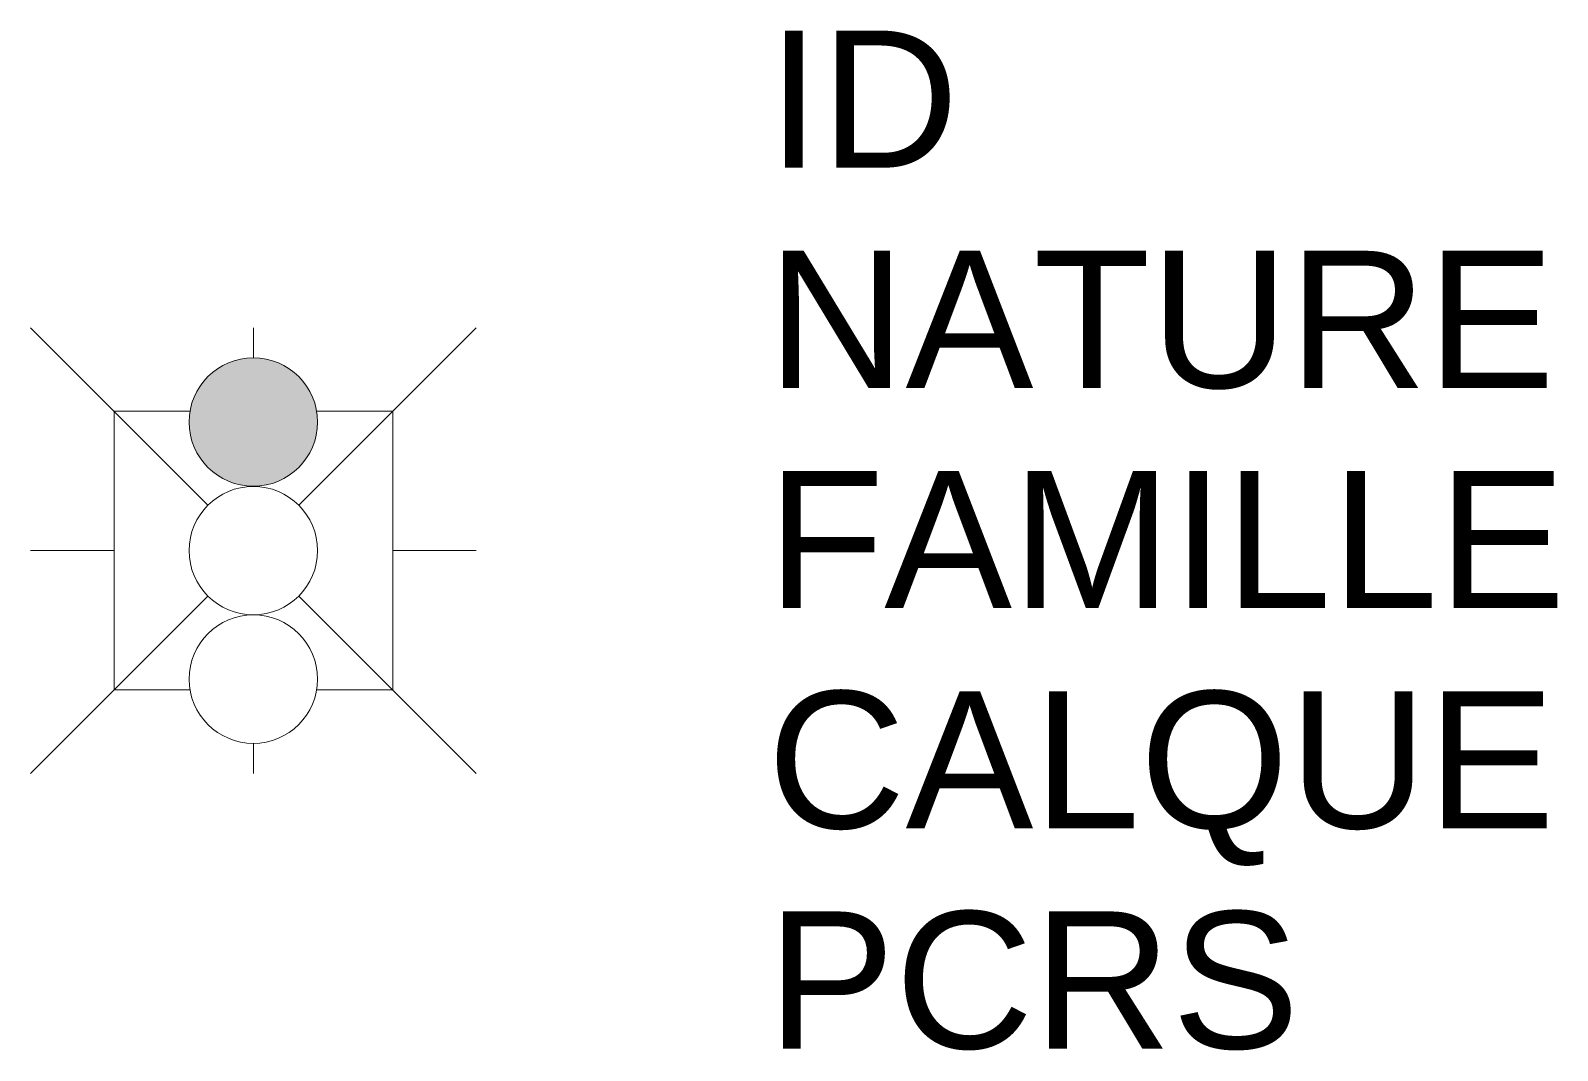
# Model space of a CAD drawing. Header units: metres. Extents: x 3121.72 to 3123.95, y 1846.83 to 1848.32.
import ezdxf

# ---------------------------------------------------------------- set-up
doc = ezdxf.new("R2010")
doc.units = ezdxf.units.M
doc.linetypes.add('Socle_Continu', pattern=[2.5, 2.5, 0])
doc.layers.add('ECPUB_SCS', color=30, linetype='Socle_Continu', lineweight=13)
doc.styles.get("Standard").update_dxf_attribs({"font": 'arial.ttf'})

msp = doc.modelspace()

# ---------------------------------------------------------------- hatches: boundary and pattern name
at = {"layer": 'ECPUB_SCS', "linetype": 'Socle_Continu'}
h = msp.add_hatch(color=256, dxfattribs=at)
h.dxf.hatch_style = 1
edge = h.paths.add_edge_path()
edge.add_arc((3122.0492, 1847.747), 0.0937, 0, 360)

# ---------------------------------------------------------------- linework, layer by layer
for p, q in [((3121.7242, 1847.8845), (3121.983, 1847.6258)), ((3122.0492, 1847.8408), (3122.0492, 1847.8845)), ((3122.1155, 1847.6258), (3122.3742, 1847.8845)), ((3121.9568, 1847.7627), (3121.8461, 1847.7627)), ((3121.8461, 1847.7627), (3121.8461, 1847.3564)), ((3122.2524, 1847.7627), (3122.1417, 1847.7627)), ((3122.2524, 1847.7627), (3122.2524, 1847.3564)), ((3121.8461, 1847.5595), (3121.7242, 1847.5595)), ((3122.2524, 1847.5595), (3122.3742, 1847.5595)), ((3121.983, 1847.4932), (3121.7242, 1847.2345)), ((3122.3742, 1847.2345), (3122.1155, 1847.4932)), ((3121.8461, 1847.3564), (3121.9568, 1847.3564)), ((3122.1417, 1847.3564), (3122.2524, 1847.3564)), ((3122.0492, 1847.2783), (3122.0492, 1847.2345))]:
    msp.add_line(p, q, dxfattribs=at)
for centre in [(3122.0492, 1847.747), (3122.0492, 1847.5595), (3122.0492, 1847.372)]:
    msp.add_circle(centre, 0.0937, dxfattribs=at)

# ---------------------------------------------------------------- texts
at = {"layer": 'ECPUB_SCS', "linetype": 'Socle_Continu', "flags": 9}
for tag, p, s in [('ID', (3122.7986, 1848.1182), 'GP_0482'), ('NATURE', (3122.7986, 1847.7969), 'Lampadaire support feu tricolore'), ('FAMILLE', (3122.7986, 1847.4757), 'Eclairage public'), ('CALQUE', (3122.7986, 1847.1544), 'ECPUB_SCS'), ('PCRS', (3122.7986, 1846.8331), 'AffleurantSymbole')]:
    msp.add_attdef(tag, p, s, height=0.2, dxfattribs=at)

doc.saveas('drawing.dxf')
